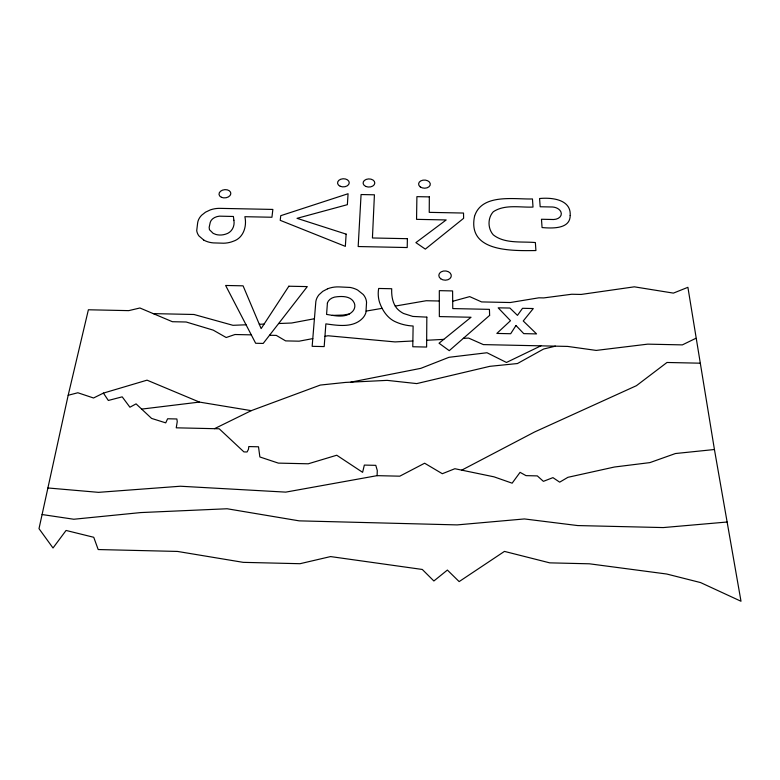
<?xml version="1.0" encoding="UTF-8"?>
<svg xmlns="http://www.w3.org/2000/svg" width="780" height="780" viewBox="0 0 780 780"><rect width="100%" height="100%" fill="white"/><g stroke="black" fill="none" stroke-linecap="round" stroke-linejoin="round"><path stroke-width="1.17" d="M47.902 487.968L98.504 492.346L180.385 486.232L285.753 492.122L377.101 475.654L377.286 470.506L375.784 465.338L364.338 465.085L362.612 472.329L336.745 455.227L308.246 463.798L278.343 463.115L259.877 456.973L258.502 446.794L248.781 446.569L248.469 449.28L247.084 451.981L243.925 451.903L219.2 428.785L176.241 427.82L177.245 421.639L176.865 418.977L167.612 418.772L165.721 422.867L151.583 418.411L136.071 403.874L129.909 407.219L122.207 396.844L108.322 400.462L103.418 393.101L93.532 397.995L77.854 392.759L68.182 395.275L39 528.655L53.011 547.989L66.066 530.449L93.746 537.283L98.192 549.549L177.479 551.431L243.224 562.351L300.007 563.706L330.574 556.579L422.292 569.458L433.875 580.983L447.389 570.063L459.147 581.597L504.445 551.401L549.744 562.858L589.417 563.803L666.715 574.021L700.557 582.572L741 601.253L714.431 449.514L687.901 287.313L673.403 293.114L634.325 286.825L581.149 294.44L571.74 294.245L543.718 297.911L538.883 297.814L510.276 302.523L481.572 301.918L469.697 296.615L452.702 301.285M68.182 395.275L88.384 309.777L128.739 310.635L139.912 307.993L172.38 321.711L186.176 322.003L213.213 330.125L226.19 337.516L234.985 334.513L251.297 334.864M461.731 470.145L534.544 432.003L636.431 385.69L666.988 362.476L700.011 363.188M214.51 428.678L251.257 410.651L320.307 385.066L345.501 382.415L387.124 380.367L416.764 383.594L489.85 366.327L517.462 363.538L543.621 349.021L555.438 346.154M695.858 338.315L682.364 344.887L647.722 344.146L596.222 350.415L567.635 346.418L483.366 344.604L468.604 338.081L463.34 338.354M540.891 345.842L506.454 362.466L487.003 352.745L448.988 357.298L420.849 368.335L350.854 382.151M327.6 288.785L322.764 291.349L318.991 294.772A20.962 15.854 -2.4 0 0 315.705 303.186L312.156 346.33L324.188 346.583L325.874 323.866C337.984 325.562 353.535 328.127 362.885 317.947A20.641 15.688 -2 0 0 365.937 312.429L366.551 302.328A21.528 16.292 -2 0 0 363.256 294.518L357.64 290.043A22.454 17.004 -2 0 0 350.181 287.45L339.017 286.904A22.055 16.682 -2.4 0 0 327.6 288.785M103.418 393.101L147.04 380.162L199.407 402.08L251.257 410.651M314.428 318.737L291.593 323.017L278.635 323.524M332.26 315.393L343.034 315.081L349.255 314.008M312.79 338.608L299.091 341.182L285.626 340.889L276.305 335.4L269.529 335.254M324.948 336.336L327.99 335.761L395.06 341.913L412.873 340.987M366.2 311.084L382.093 308.344M395.206 306.082L426.212 300.729L439.325 301.012M141.658 409.11L199.407 402.08M714.431 449.514L675.431 453.531L649.906 462.608L614.445 467.015L567.928 477.311L559.679 482.167L552.952 477.633L543.397 481.348L537.313 475.898L526.003 475.634L520.065 472.348L512.138 483.181L494.023 476.843L454.877 468.721L442.319 473.714L424.632 463.223L399.789 476.18L377.101 475.654M727.126 522.015L663.273 527.572L577.668 525.564L524.423 518.944L457.119 524.901L299.169 520.855L227.126 508.755L140.741 512.577L73.788 519.246L42.091 514.537M426.66 340.265L443.771 339.378M246.061 324.792L232.957 325.309L193.966 314.486L153.231 313.619M259.311 324.275L264.089 324.09M203.833 240.123L198.949 235.93A21.47 15.21 -6.9 0 1 196.726 230.588L197.652 222.865A21.011 14.84 -6.8 0 1 201.64 215.231L205.52 212.17L210.298 209.908A19.978 14.108 -6.8 0 1 221.091 208.387L272.863 209.43L271.937 217.249L244.881 216.703C247.065 226.424 243.428 238.056 233.21 241.283A19.627 13.933 -6.6 0 1 223.499 243.214L213.262 242.892A20.602 14.596 -6.9 0 1 203.833 240.123M429.331 196.891L429.234 212.355L463.515 213.047L463.613 218.322L425.324 249.122L415.896 242.619L446.18 219.95L416.549 219.346L416.9 196.648L429.331 196.891M426.835 317.138L426.611 347.051L412.776 346.749L413.117 326.02A37.996 28.655 1.6 0 1 396.464 322.228C387.865 318.864 382.258 310.459 379.441 301.997A51.383 38.639 2.3 0 1 378.68 288.464L391.716 288.736C391.404 295.357 392.398 302.591 396.532 307.964A24.277 18.32 1.7 0 0 403.514 313.472L412.825 316.427L426.835 317.138M407.394 238.69L407.209 247.543L358.176 246.538L361.072 194.542L374.419 194.805L372.43 237.978L407.394 238.69M233.883 220.252C235.043 226.395 231.699 232.547 225.566 234.175A12.334 8.736 -6.7 0 1 215.943 234.478L213.174 233.366L209.459 229.71L209.157 227.341L210.249 222.349A9.916 7 -6.7 0 1 219.453 216.157L233.405 216.47L233.883 220.252M346.135 234.127L345.345 246.363L280.225 220.34L280.751 215.68L348.075 193.732L347.363 204.672L297.034 218.332L346.135 234.127M327.415 303.098L326.576 314.418C335.293 315.764 346.651 318.649 353.174 310.762A12.938 9.809 -2.2 0 0 354.325 303.147C351.478 296.478 343.483 296.069 337.233 296.731A10.413 7.888 -2.4 0 0 327.376 303.089M570.19 215.504C570.2 229.418 551.558 228.345 542.071 227.565L541.466 219.258L553.673 219.511A8.872 6.23 6.9 0 0 560.898 211.848L559.972 210.386A8.872 6.23 6.9 0 0 552.64 207.002L540.179 206.758L539.575 198.53C551.441 197.311 571.321 199.261 570.19 215.504M474.532 216.343C467.132 252.388 512.85 250.77 535.918 250.556L535.373 242.551C521.586 241.303 504.748 243.974 493.262 234.839C487.675 228.569 487.539 217.951 493.311 211.731C505.021 204.058 519.909 207.636 533.013 207.07L532.457 198.949C514.81 199.534 481.718 193.128 474.532 216.343M515.98 325.494L510.676 333.733L496.831 333.43L510.491 320.716L498.166 307.827L509.906 308.041L517.462 315.373L522.522 308.305L533.286 308.539L523.243 320.98L536.572 333.908L523.75 333.635L515.98 325.494M288.844 286.221L261.134 328.604L243.087 285.831L225.625 285.47L255.655 343.268L263.192 343.434L307.291 286.601L288.844 286.221M489.625 315.383L449.251 350.668L439.043 343.21L471.023 317.255L439.345 316.582L439.315 290.648L452.595 290.93L452.77 308.578L489.421 309.358L489.625 315.383M221.432 197.301A5.938 4.114 -6.2 0 0 230.802 193.879A5.938 4.114 -6.2 0 0 222.514 190.135A5.938 4.114 -6.2 0 0 221.432 197.301M340.255 186.293A5.85 4.066 -1.5 0 0 349.245 182.92A5.85 4.066 -1.5 0 0 340.714 179.244A5.85 4.066 -1.5 0 0 340.255 186.293M365.869 186.459A5.85 4.075 -0.5 0 0 374.8 183.085A5.85 4.075 -0.5 0 0 366.2 179.4A5.85 4.075 -0.5 0 0 365.869 186.459M420.303 186.937A5.85 4.075 1.7 0 0 430.102 185.289A5.85 4.075 1.7 0 0 422.965 180.16A5.85 4.075 1.7 0 0 420.303 186.937M440.68 278.752A6.25 4.631 3 0 0 451.103 276.871A6.25 4.631 3 0 0 443.401 271.05A6.25 4.631 3 0 0 440.68 278.752"/></g></svg>
